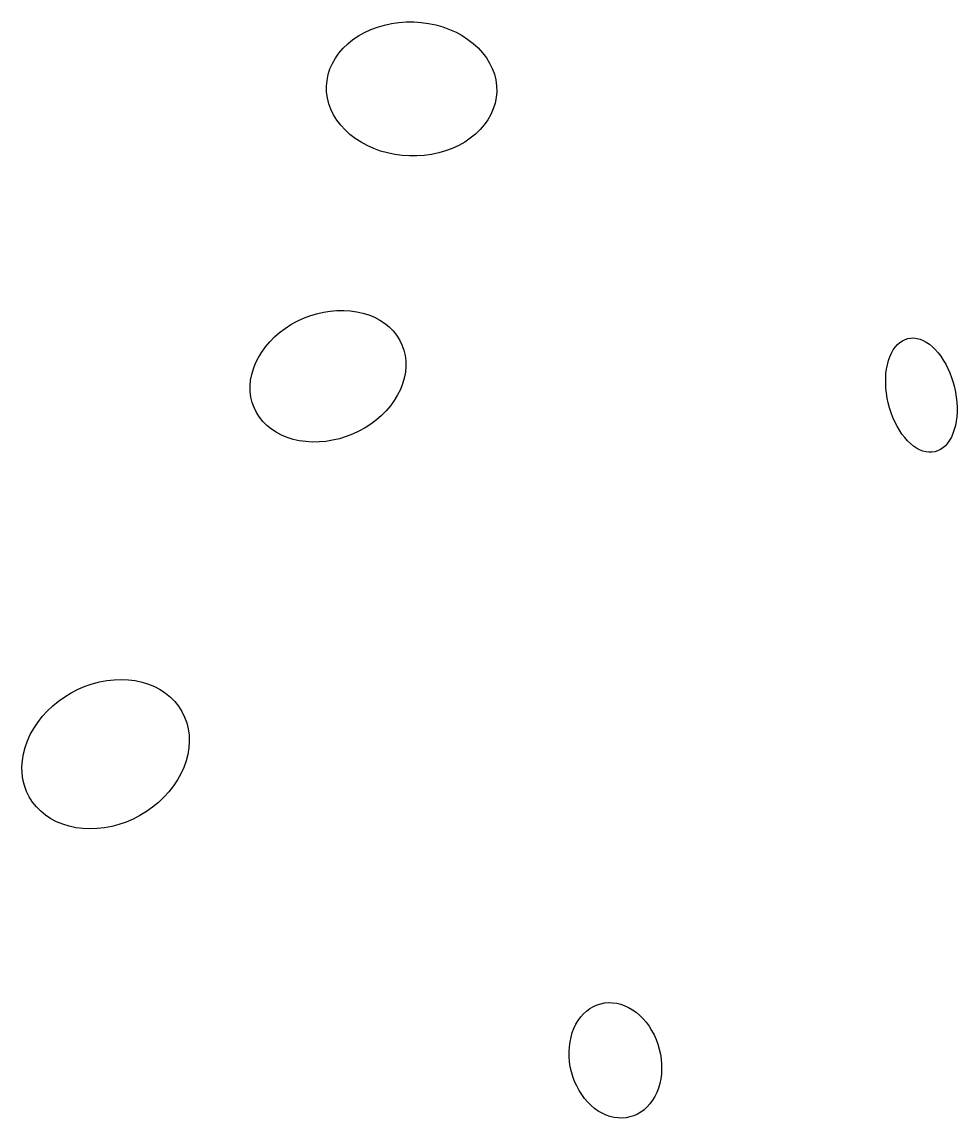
# Model space of a CAD drawing. Header units: metres. Extents: x -12209 to 21780, y -292849 to -276490.
# Drawn here: x 10341 to 13873, y -282551 to -278412 of the extents above; entities that cross this region are included whole.
import ezdxf

# ---------------------------------------------------------------- set-up
doc = ezdxf.new("R2010")
doc.units = ezdxf.units.M

msp = doc.modelspace()

# ---------------------------------------------------------------- linework, layer by layer
at = {"layer": 'LAYER'}
for p, q in [((11684.46, -278431.82), (11710.63, -278424.2)), ((11684.46, -278431.82), (11710.63, -278424.2)), ((11710.63, -278424.2), (11737.58, -278418.41)), ((11710.63, -278424.2), (11737.58, -278418.41)), ((11737.58, -278418.41), (11765.11, -278414.51)), ((11737.58, -278418.41), (11765.11, -278414.51)), ((11765.11, -278414.51), (11793, -278412.52)), ((11765.11, -278414.51), (11793, -278412.52)), ((11793, -278412.52), (11821.05, -278412.45)), ((11793, -278412.52), (11821.05, -278412.45)), ((11821.05, -278412.45), (11849.03, -278414.3)), ((11821.05, -278412.45), (11849.03, -278414.3)), ((11849.03, -278414.3), (11876.73, -278418.08)), ((11849.03, -278414.3), (11876.73, -278418.08)), ((11876.73, -278418.08), (11903.96, -278423.73)), ((11876.73, -278418.08), (11903.96, -278423.73)), ((11903.96, -278423.73), (11930.49, -278431.22)), ((11903.96, -278423.73), (11930.49, -278431.22)), ((11591.41, -278479.32), (11612.56, -278465.06)), ((11591.41, -278479.32), (11612.56, -278465.06)), ((11612.56, -278465.06), (11635.23, -278452.33)), ((11612.56, -278465.06), (11635.23, -278452.33)), ((11635.23, -278452.33), (11659.26, -278441.22)), ((11635.23, -278452.33), (11659.26, -278441.22)), ((11659.26, -278441.22), (11684.46, -278431.82)), ((11659.26, -278441.22), (11684.46, -278431.82)), ((11930.49, -278431.22), (11956.12, -278440.5)), ((11930.49, -278431.22), (11956.12, -278440.5)), ((11956.12, -278440.5), (11980.67, -278451.49)), ((11956.12, -278440.5), (11980.67, -278451.49)), ((11980.67, -278451.49), (12003.93, -278464.11)), ((11980.67, -278451.49), (12003.93, -278464.11)), ((12003.93, -278464.11), (12025.75, -278478.26)), ((12003.93, -278464.11), (12025.75, -278478.26)), ((11538.66, -278530.1), (11554.32, -278511.96)), ((11538.66, -278530.1), (11554.32, -278511.96)), ((11554.32, -278511.96), (11571.95, -278494.99)), ((11554.32, -278511.96), (11571.95, -278494.99)), ((11571.95, -278494.99), (11591.41, -278479.32)), ((11571.95, -278494.99), (11591.41, -278479.32)), ((12025.75, -278478.26), (12045.95, -278493.84)), ((12025.75, -278478.26), (12045.95, -278493.84)), ((12045.95, -278493.84), (12064.37, -278510.72)), ((12045.95, -278493.84), (12064.37, -278510.72)), ((12064.37, -278510.72), (12080.88, -278528.78)), ((12064.37, -278510.72), (12080.88, -278528.78)), ((11513.7, -278569.33), (11525.08, -278549.27)), ((11513.7, -278569.33), (11525.08, -278549.27)), ((11525.08, -278549.27), (11538.66, -278530.1)), ((11525.08, -278549.27), (11538.66, -278530.1)), ((12080.88, -278528.78), (12095.35, -278547.89)), ((12080.88, -278528.78), (12095.35, -278547.89)), ((12095.35, -278547.89), (12107.67, -278567.89)), ((12095.35, -278547.89), (12107.67, -278567.89)), ((11497.84, -278611.48), (11504.6, -278590.12)), ((11497.84, -278611.48), (11504.6, -278590.12)), ((11504.6, -278590.12), (11513.7, -278569.33)), ((11504.6, -278590.12), (11513.7, -278569.33)), ((12107.67, -278567.89), (12117.75, -278588.63)), ((12107.67, -278567.89), (12117.75, -278588.63)), ((12117.75, -278588.63), (12125.51, -278609.95)), ((12117.75, -278588.63), (12125.51, -278609.95)), ((11491.55, -278655.27), (11493.48, -278633.26)), ((11491.55, -278655.27), (11493.48, -278633.26)), ((11493.48, -278633.26), (11497.84, -278611.48)), ((11493.48, -278633.26), (11497.84, -278611.48)), ((12125.51, -278609.95), (12130.89, -278631.7)), ((12125.51, -278609.95), (12130.89, -278631.7)), ((12130.89, -278631.7), (12133.85, -278653.71)), ((12130.89, -278631.7), (12133.85, -278653.71)), ((11491.55, -278655.27), (11491.55, -278655.27)), ((11492.07, -278677.37), (11491.55, -278655.27)), ((11491.55, -278655.27), (11491.55, -278655.27)), ((11492.07, -278677.37), (11491.55, -278655.27)), ((11495.03, -278699.38), (11492.07, -278677.37)), ((11495.03, -278699.38), (11492.07, -278677.37)), ((12134.37, -278675.81), (12132.44, -278697.83)), ((12134.37, -278675.81), (12132.44, -278697.83)), ((12133.85, -278653.71), (12134.37, -278675.81)), ((12133.85, -278653.71), (12134.37, -278675.81)), ((11500.41, -278721.13), (11495.03, -278699.38)), ((11500.41, -278721.13), (11495.03, -278699.38)), ((12132.44, -278697.83), (12128.08, -278719.6)), ((12132.44, -278697.83), (12128.08, -278719.6)), ((11508.17, -278742.46), (11500.41, -278721.13)), ((11508.17, -278742.46), (11500.41, -278721.13)), ((11518.25, -278763.2), (11508.17, -278742.46)), ((11518.25, -278763.2), (11508.17, -278742.46)), ((12121.32, -278740.97), (12112.22, -278761.75)), ((12121.32, -278740.97), (12112.22, -278761.75)), ((12128.08, -278719.6), (12121.32, -278740.97)), ((12128.08, -278719.6), (12121.32, -278740.97)), ((11530.57, -278783.2), (11518.25, -278763.2)), ((11530.57, -278783.2), (11518.25, -278763.2)), ((11545.04, -278802.3), (11530.57, -278783.2)), ((11545.04, -278802.3), (11530.57, -278783.2)), ((12087.26, -278800.98), (12071.6, -278819.12)), ((12087.26, -278800.98), (12071.6, -278819.12)), ((12100.84, -278781.81), (12087.26, -278800.98)), ((12100.84, -278781.81), (12087.26, -278800.98)), ((12112.22, -278761.75), (12100.84, -278781.81)), ((12112.22, -278761.75), (12100.84, -278781.81)), ((11561.55, -278820.36), (11545.04, -278802.3)), ((11561.55, -278820.36), (11545.04, -278802.3)), ((11579.97, -278837.25), (11561.55, -278820.36)), ((11579.97, -278837.25), (11561.55, -278820.36)), ((11600.17, -278852.83), (11579.97, -278837.25)), ((11600.17, -278852.83), (11579.97, -278837.25)), ((12053.97, -278836.09), (12034.51, -278851.77)), ((12053.97, -278836.09), (12034.51, -278851.77)), ((12071.6, -278819.12), (12053.97, -278836.09)), ((12071.6, -278819.12), (12053.97, -278836.09)), ((11621.99, -278866.98), (11600.17, -278852.83)), ((11621.99, -278866.98), (11600.17, -278852.83)), ((11645.25, -278879.6), (11621.99, -278866.98)), ((11645.25, -278879.6), (11621.99, -278866.98)), ((11669.8, -278890.59), (11645.25, -278879.6)), ((11669.8, -278890.59), (11645.25, -278879.6)), ((11990.69, -278878.76), (11966.66, -278889.86)), ((11990.69, -278878.76), (11966.66, -278889.86)), ((12013.36, -278866.02), (11990.69, -278878.76)), ((12013.36, -278866.02), (11990.69, -278878.76)), ((12034.51, -278851.77), (12013.36, -278866.02)), ((12034.51, -278851.77), (12013.36, -278866.02)), ((11695.43, -278899.86), (11669.8, -278890.59)), ((11695.43, -278899.86), (11669.8, -278890.59)), ((11721.96, -278907.36), (11695.43, -278899.86)), ((11721.96, -278907.36), (11695.43, -278899.86)), ((11749.19, -278913.01), (11721.96, -278907.36)), ((11749.19, -278913.01), (11721.96, -278907.36)), ((11776.89, -278916.78), (11749.19, -278913.01)), ((11776.89, -278916.78), (11749.19, -278913.01)), ((11804.87, -278918.64), (11776.89, -278916.78)), ((11804.87, -278918.64), (11776.89, -278916.78)), ((11832.92, -278918.57), (11804.87, -278918.64)), ((11832.92, -278918.57), (11804.87, -278918.64)), ((11860.81, -278916.58), (11832.92, -278918.57)), ((11860.81, -278916.58), (11832.92, -278918.57)), ((11888.34, -278912.67), (11860.81, -278916.58)), ((11888.34, -278912.67), (11860.81, -278916.58)), ((11915.29, -278906.89), (11888.34, -278912.67)), ((11915.29, -278906.89), (11888.34, -278912.67)), ((11941.46, -278899.26), (11915.29, -278906.89)), ((11941.46, -278899.26), (11915.29, -278906.89)), ((11966.66, -278889.86), (11941.46, -278899.26)), ((11966.66, -278889.86), (11941.46, -278899.26)), ((11479.82, -279508.39), (11505.47, -279504.28)), ((11479.82, -279508.39), (11505.47, -279504.28)), ((11505.47, -279504.28), (11531.06, -279502.04)), ((11505.47, -279504.28), (11531.06, -279502.04)), ((11531.06, -279502.04), (11556.4, -279501.68)), ((11531.06, -279502.04), (11556.4, -279501.68)), ((11556.4, -279501.68), (11581.28, -279503.22)), ((11556.4, -279501.68), (11581.28, -279503.22)), ((11581.28, -279503.22), (11605.52, -279506.64)), ((11581.28, -279503.22), (11605.52, -279506.64)), ((11357.37, -279555.47), (11380.45, -279542.74)), ((11357.37, -279555.47), (11380.45, -279542.74)), ((11380.45, -279542.74), (11404.42, -279531.59)), ((11380.45, -279542.74), (11404.42, -279531.59)), ((11404.42, -279531.59), (11429.1, -279522.1)), ((11404.42, -279531.59), (11429.1, -279522.1)), ((11429.1, -279522.1), (11454.29, -279514.35)), ((11429.1, -279522.1), (11454.29, -279514.35)), ((11454.29, -279514.35), (11479.82, -279508.39)), ((11454.29, -279514.35), (11479.82, -279508.39)), ((11605.52, -279506.64), (11628.94, -279511.91)), ((11605.52, -279506.64), (11628.94, -279511.91)), ((11628.94, -279511.91), (11651.36, -279519)), ((11628.94, -279511.91), (11651.36, -279519)), ((11651.36, -279519), (11672.6, -279527.84)), ((11651.36, -279519), (11672.6, -279527.84)), ((11672.6, -279527.84), (11692.51, -279538.38)), ((11672.6, -279527.84), (11692.51, -279538.38)), ((11692.51, -279538.38), (11710.93, -279550.53)), ((11692.51, -279538.38), (11710.93, -279550.53)), ((11295.16, -279602.11), (11314.56, -279585.27)), ((11295.16, -279602.11), (11314.56, -279585.27)), ((11314.56, -279585.27), (11335.35, -279569.68)), ((11314.56, -279585.27), (11335.35, -279569.68)), ((11335.35, -279569.68), (11357.37, -279555.47)), ((11335.35, -279569.68), (11357.37, -279555.47)), ((11710.93, -279550.53), (11727.72, -279564.2)), ((11710.93, -279550.53), (11727.72, -279564.2)), ((11727.72, -279564.2), (11742.76, -279579.29)), ((11727.72, -279564.2), (11742.76, -279579.29)), ((11742.76, -279579.29), (11755.93, -279595.68)), ((11742.76, -279579.29), (11755.93, -279595.68)), ((11261.11, -279639.04), (11277.3, -279620.08)), ((11261.11, -279639.04), (11277.3, -279620.08)), ((11277.3, -279620.08), (11295.16, -279602.11)), ((11277.3, -279620.08), (11295.16, -279602.11)), ((11755.93, -279595.68), (11767.13, -279613.24)), ((11755.93, -279595.68), (11767.13, -279613.24)), ((11767.13, -279613.24), (11776.28, -279631.85)), ((11767.13, -279613.24), (11776.28, -279631.85)), ((13647.71, -279630.76), (13656.77, -279622.67)), ((13647.71, -279630.76), (13656.77, -279622.67)), ((13656.77, -279622.67), (13666.46, -279616.11)), ((13656.77, -279622.67), (13666.46, -279616.11)), ((13666.46, -279616.11), (13676.7, -279611.1)), ((13666.46, -279616.11), (13676.7, -279611.1)), ((13676.7, -279611.1), (13687.4, -279607.7)), ((13676.7, -279611.1), (13687.4, -279607.7)), ((13687.4, -279607.7), (13698.49, -279605.93)), ((13687.4, -279607.7), (13698.49, -279605.93)), ((13687.4, -279607.7), (13687.4, -279607.7)), ((13687.4, -279607.7), (13687.4, -279607.7)), ((13698.49, -279605.93), (13709.88, -279605.8)), ((13698.49, -279605.93), (13709.88, -279605.8)), ((13709.88, -279605.8), (13721.48, -279607.32)), ((13709.88, -279605.8), (13721.48, -279607.32)), ((13721.48, -279607.32), (13733.22, -279610.46)), ((13721.48, -279607.32), (13733.22, -279610.46)), ((13733.22, -279610.46), (13744.99, -279615.22)), ((13733.22, -279610.46), (13744.99, -279615.22)), ((13744.99, -279615.22), (13756.71, -279621.54)), ((13744.99, -279615.22), (13756.71, -279621.54)), ((13756.71, -279621.54), (13768.28, -279629.39)), ((13756.71, -279621.54), (13768.28, -279629.39)), ((13768.28, -279629.39), (13779.63, -279638.7)), ((13768.28, -279629.39), (13779.63, -279638.7)), ((11234.24, -279679.35), (11246.72, -279658.85)), ((11234.24, -279679.35), (11246.72, -279658.85)), ((11246.72, -279658.85), (11261.11, -279639.04)), ((11246.72, -279658.85), (11261.11, -279639.04)), ((11776.28, -279631.85), (11783.3, -279651.36)), ((11776.28, -279631.85), (11783.3, -279651.36)), ((11783.3, -279651.36), (11788.15, -279671.62)), ((11783.3, -279651.36), (11788.15, -279671.62)), ((13618.93, -279676.84), (13624.88, -279663.42)), ((13618.93, -279676.84), (13624.88, -279663.42)), ((13624.88, -279663.42), (13631.7, -279651.21)), ((13624.88, -279663.42), (13631.7, -279651.21)), ((13631.7, -279651.21), (13639.33, -279640.29)), ((13631.7, -279651.21), (13639.33, -279640.29)), ((13639.33, -279640.29), (13647.71, -279630.76)), ((13639.33, -279640.29), (13647.71, -279630.76)), ((13779.63, -279638.7), (13790.66, -279649.4)), ((13779.63, -279638.7), (13790.66, -279649.4)), ((13790.66, -279649.4), (13801.3, -279661.42)), ((13790.66, -279649.4), (13801.3, -279661.42)), ((13801.3, -279661.42), (13811.45, -279674.65)), ((13801.3, -279661.42), (13811.45, -279674.65)), ((11215.35, -279721.81), (11223.75, -279700.39)), ((11215.35, -279721.81), (11223.75, -279700.39)), ((11223.75, -279700.39), (11234.24, -279679.35)), ((11223.75, -279700.39), (11234.24, -279679.35)), ((11788.15, -279671.62), (11790.78, -279692.48)), ((11788.15, -279671.62), (11790.78, -279692.48)), ((11790.78, -279692.48), (11791.17, -279713.77)), ((11790.78, -279692.48), (11791.17, -279713.77)), ((13606.65, -279723.25), (13609.78, -279706.87)), ((13606.65, -279723.25), (13609.78, -279706.87)), ((13609.78, -279706.87), (13613.88, -279691.35)), ((13609.78, -279706.87), (13613.88, -279691.35)), ((13613.88, -279691.35), (13618.93, -279676.84)), ((13613.88, -279691.35), (13618.93, -279676.84)), ((13811.45, -279674.65), (13821.05, -279689.01)), ((13811.45, -279674.65), (13821.05, -279689.01)), ((13821.05, -279689.01), (13830.01, -279704.37)), ((13821.05, -279689.01), (13830.01, -279704.37)), ((13830.01, -279704.37), (13838.28, -279720.62)), ((13830.01, -279704.37), (13838.28, -279720.62)), ((11205.03, -279765.14), (11209.1, -279743.45)), ((11205.03, -279765.14), (11209.1, -279743.45)), ((11209.1, -279743.45), (11215.35, -279721.81)), ((11209.1, -279743.45), (11215.35, -279721.81)), ((11789.33, -279735.35), (11785.27, -279757.04)), ((11789.33, -279735.35), (11785.27, -279757.04)), ((11791.17, -279713.77), (11789.33, -279735.35)), ((11791.17, -279713.77), (11789.33, -279735.35)), ((13603.42, -279758.14), (13604.53, -279740.39)), ((13603.42, -279758.14), (13604.53, -279740.39)), ((13604.53, -279740.39), (13606.65, -279723.25)), ((13604.53, -279740.39), (13606.65, -279723.25)), ((13838.28, -279720.62), (13845.78, -279737.65)), ((13838.28, -279720.62), (13845.78, -279737.65)), ((13845.78, -279737.65), (13852.47, -279755.31)), ((13845.78, -279737.65), (13852.47, -279755.31)), ((11203.19, -279786.72), (11205.03, -279765.14)), ((11203.19, -279786.72), (11205.03, -279765.14)), ((11203.59, -279808.02), (11203.19, -279786.72)), ((11203.59, -279808.02), (11203.19, -279786.72)), ((11779.01, -279778.68), (11770.61, -279800.1)), ((11779.01, -279778.68), (11770.61, -279800.1)), ((11785.27, -279757.04), (11779.01, -279778.68)), ((11785.27, -279757.04), (11779.01, -279778.68)), ((13603.34, -279776.38), (13603.42, -279758.14)), ((13603.34, -279776.38), (13603.42, -279758.14)), ((13604.29, -279794.96), (13603.34, -279776.38)), ((13604.29, -279794.96), (13603.34, -279776.38)), ((13606.25, -279813.74), (13604.29, -279794.96)), ((13606.25, -279813.74), (13604.29, -279794.96)), ((13852.47, -279755.31), (13858.28, -279773.48)), ((13852.47, -279755.31), (13858.28, -279773.48)), ((13858.28, -279773.48), (13863.18, -279792.02)), ((13858.28, -279773.48), (13863.18, -279792.02)), ((13863.18, -279792.02), (13867.13, -279810.78)), ((13863.18, -279792.02), (13867.13, -279810.78)), ((11206.22, -279828.88), (11203.59, -279808.02)), ((11206.22, -279828.88), (11203.59, -279808.02)), ((11211.06, -279849.14), (11206.22, -279828.88)), ((11211.06, -279849.14), (11206.22, -279828.88)), ((11760.12, -279821.14), (11747.64, -279841.64)), ((11760.12, -279821.14), (11747.64, -279841.64)), ((11770.61, -279800.1), (11760.12, -279821.14)), ((11770.61, -279800.1), (11760.12, -279821.14)), ((13609.22, -279832.59), (13606.25, -279813.74)), ((13609.22, -279832.59), (13606.25, -279813.74)), ((13613.17, -279851.35), (13609.22, -279832.59)), ((13613.17, -279851.35), (13609.22, -279832.59)), ((13867.13, -279810.78), (13870.1, -279829.63)), ((13867.13, -279810.78), (13870.1, -279829.63)), ((13870.1, -279829.63), (13872.07, -279848.42)), ((13870.1, -279829.63), (13872.07, -279848.42)), ((11218.08, -279868.65), (11211.06, -279849.14)), ((11218.08, -279868.65), (11211.06, -279849.14)), ((11218.08, -279868.65), (11218.08, -279868.65)), ((11227.23, -279887.25), (11218.08, -279868.65)), ((11218.08, -279868.65), (11218.08, -279868.65)), ((11227.23, -279887.25), (11218.08, -279868.65)), ((11733.25, -279861.45), (11717.06, -279880.41)), ((11733.25, -279861.45), (11717.06, -279880.41)), ((11747.64, -279841.64), (11733.25, -279861.45)), ((11747.64, -279841.64), (11733.25, -279861.45)), ((13618.07, -279869.89), (13613.17, -279851.35)), ((13618.07, -279869.89), (13613.17, -279851.35)), ((13623.89, -279888.06), (13618.07, -279869.89)), ((13623.89, -279888.06), (13618.07, -279869.89)), ((13872.07, -279848.42), (13873.01, -279867)), ((13872.07, -279848.42), (13873.01, -279867)), ((13873.01, -279867), (13872.93, -279885.23)), ((13873.01, -279867), (13872.93, -279885.23)), ((11238.43, -279904.82), (11227.23, -279887.25)), ((11238.43, -279904.82), (11227.23, -279887.25)), ((11251.6, -279921.2), (11238.43, -279904.82)), ((11251.6, -279921.2), (11238.43, -279904.82)), ((11679.8, -279915.23), (11659.02, -279930.81)), ((11679.8, -279915.23), (11659.02, -279930.81)), ((11699.2, -279898.38), (11679.8, -279915.23)), ((11699.2, -279898.38), (11679.8, -279915.23)), ((11717.06, -279880.41), (11699.2, -279898.38)), ((11717.06, -279880.41), (11699.2, -279898.38)), ((13630.57, -279905.72), (13623.89, -279888.06)), ((13630.57, -279905.72), (13623.89, -279888.06)), ((13638.08, -279922.75), (13630.57, -279905.72)), ((13638.08, -279922.75), (13630.57, -279905.72)), ((13871.83, -279902.99), (13869.7, -279920.12)), ((13871.83, -279902.99), (13869.7, -279920.12)), ((13872.93, -279885.23), (13871.83, -279902.99)), ((13872.93, -279885.23), (13871.83, -279902.99)), ((11266.64, -279936.29), (11251.6, -279921.2)), ((11266.64, -279936.29), (11251.6, -279921.2)), ((11283.43, -279949.96), (11266.64, -279936.29)), ((11283.43, -279949.96), (11266.64, -279936.29)), ((11301.86, -279962.11), (11283.43, -279949.96)), ((11301.86, -279962.11), (11283.43, -279949.96)), ((11613.91, -279957.76), (11589.94, -279968.91)), ((11613.91, -279957.76), (11589.94, -279968.91)), ((11637, -279945.03), (11613.91, -279957.76)), ((11637, -279945.03), (11613.91, -279957.76)), ((11659.02, -279930.81), (11637, -279945.03)), ((11659.02, -279930.81), (11637, -279945.03)), ((13646.34, -279939.01), (13638.08, -279922.75)), ((13646.34, -279939.01), (13638.08, -279922.75)), ((13655.31, -279954.37), (13646.34, -279939.01)), ((13655.31, -279954.37), (13646.34, -279939.01)), ((13664.9, -279968.72), (13655.31, -279954.37)), ((13664.9, -279968.72), (13655.31, -279954.37)), ((13862.48, -279952.02), (13857.43, -279966.54)), ((13862.48, -279952.02), (13857.43, -279966.54)), ((13866.58, -279936.51), (13862.48, -279952.02)), ((13866.58, -279936.51), (13862.48, -279952.02)), ((13869.7, -279920.12), (13866.58, -279936.51)), ((13869.7, -279920.12), (13866.58, -279936.51)), ((11321.76, -279972.65), (11301.86, -279962.11)), ((11321.76, -279972.65), (11301.86, -279962.11)), ((11343, -279981.5), (11321.76, -279972.65)), ((11343, -279981.5), (11321.76, -279972.65)), ((11365.42, -279988.58), (11343, -279981.5)), ((11365.42, -279988.58), (11343, -279981.5)), ((11388.84, -279993.86), (11365.42, -279988.58)), ((11388.84, -279993.86), (11365.42, -279988.58)), ((11413.08, -279997.27), (11388.84, -279993.86)), ((11413.08, -279997.27), (11388.84, -279993.86)), ((11437.96, -279998.81), (11413.08, -279997.27)), ((11437.96, -279998.81), (11413.08, -279997.27)), ((11463.3, -279998.46), (11437.96, -279998.81)), ((11463.3, -279998.46), (11437.96, -279998.81)), ((11488.89, -279996.21), (11463.3, -279998.46)), ((11488.89, -279996.21), (11463.3, -279998.46)), ((11514.54, -279992.1), (11488.89, -279996.21)), ((11514.54, -279992.1), (11488.89, -279996.21)), ((11540.07, -279986.14), (11514.54, -279992.1)), ((11540.07, -279986.14), (11514.54, -279992.1)), ((11565.26, -279978.39), (11540.07, -279986.14)), ((11565.26, -279978.39), (11540.07, -279986.14)), ((11589.94, -279968.91), (11565.26, -279978.39)), ((11589.94, -279968.91), (11565.26, -279978.39)), ((13675.06, -279981.96), (13664.9, -279968.72)), ((13675.06, -279981.96), (13664.9, -279968.72)), ((13685.69, -279993.97), (13675.06, -279981.96)), ((13685.69, -279993.97), (13675.06, -279981.96)), ((13696.72, -280004.67), (13685.69, -279993.97)), ((13696.72, -280004.67), (13685.69, -279993.97)), ((13844.66, -279992.17), (13837.03, -280003.08)), ((13844.66, -279992.17), (13837.03, -280003.08)), ((13851.47, -279979.96), (13844.66, -279992.17)), ((13851.47, -279979.96), (13844.66, -279992.17)), ((13857.43, -279966.54), (13851.47, -279979.96)), ((13857.43, -279966.54), (13851.47, -279979.96)), ((13708.07, -280013.99), (13696.72, -280004.67)), ((13708.07, -280013.99), (13696.72, -280004.67)), ((13719.65, -280021.83), (13708.07, -280013.99)), ((13719.65, -280021.83), (13708.07, -280013.99)), ((13731.37, -280028.16), (13719.65, -280021.83)), ((13731.37, -280028.16), (13719.65, -280021.83)), ((13743.14, -280032.91), (13731.37, -280028.16)), ((13743.14, -280032.91), (13731.37, -280028.16)), ((13754.87, -280036.06), (13743.14, -280032.91)), ((13754.87, -280036.06), (13743.14, -280032.91)), ((13766.48, -280037.57), (13754.87, -280036.06)), ((13766.48, -280037.57), (13754.87, -280036.06)), ((13777.87, -280037.44), (13766.48, -280037.57)), ((13777.87, -280037.44), (13766.48, -280037.57)), ((13788.96, -280035.67), (13777.87, -280037.44)), ((13788.96, -280035.67), (13777.87, -280037.44)), ((13799.66, -280032.27), (13788.96, -280035.67)), ((13799.66, -280032.27), (13788.96, -280035.67)), ((13809.89, -280027.27), (13799.66, -280032.27)), ((13809.89, -280027.27), (13799.66, -280032.27)), ((13819.58, -280020.7), (13809.89, -280027.27)), ((13819.58, -280020.7), (13809.89, -280027.27)), ((13828.65, -280012.62), (13819.58, -280020.7)), ((13828.65, -280012.62), (13819.58, -280020.7)), ((13837.03, -280003.08), (13828.65, -280012.62)), ((13837.03, -280003.08), (13828.65, -280012.62)), ((10579.71, -280921.2), (10606.71, -280911.85)), ((10579.71, -280921.2), (10606.71, -280911.85)), ((10606.71, -280911.85), (10634.09, -280904.52)), ((10606.71, -280911.85), (10634.09, -280904.52)), ((10634.09, -280904.52), (10661.65, -280899.27)), ((10634.09, -280904.52), (10661.65, -280899.27)), ((10661.65, -280899.27), (10689.17, -280896.14)), ((10661.65, -280899.27), (10689.17, -280896.14)), ((10689.17, -280896.14), (10716.46, -280895.14)), ((10689.17, -280896.14), (10716.46, -280895.14)), ((10716.46, -280895.14), (10743.29, -280896.29)), ((10716.46, -280895.14), (10743.29, -280896.29)), ((10743.29, -280896.29), (10769.46, -280899.59)), ((10743.29, -280896.29), (10769.46, -280899.59)), ((10769.46, -280899.59), (10794.78, -280904.99)), ((10769.46, -280899.59), (10794.78, -280904.99)), ((10794.78, -280904.99), (10819.06, -280912.47)), ((10794.78, -280904.99), (10819.06, -280912.47)), ((10819.06, -280912.47), (10842.1, -280921.97)), ((10819.06, -280912.47), (10842.1, -280921.97)), ((10503.05, -280960.59), (10527.68, -280945.66)), ((10503.05, -280960.59), (10527.68, -280945.66)), ((10527.68, -280945.66), (10553.3, -280932.5)), ((10527.68, -280945.66), (10553.3, -280932.5)), ((10553.3, -280932.5), (10579.71, -280921.2)), ((10553.3, -280932.5), (10579.71, -280921.2)), ((10842.1, -280921.97), (10863.73, -280933.41)), ((10842.1, -280921.97), (10863.73, -280933.41)), ((10863.73, -280933.41), (10883.8, -280946.7)), ((10863.73, -280933.41), (10883.8, -280946.7)), ((10883.8, -280946.7), (10902.13, -280961.75)), ((10883.8, -280946.7), (10902.13, -280961.75)), ((10436.89, -281014.75), (10457.48, -280995.26)), ((10436.89, -281014.75), (10457.48, -280995.26)), ((10457.48, -280995.26), (10479.59, -280977.16)), ((10457.48, -280995.26), (10479.59, -280977.16)), ((10479.59, -280977.16), (10503.05, -280960.59)), ((10479.59, -280977.16), (10503.05, -280960.59)), ((10902.13, -280961.75), (10918.61, -280978.44)), ((10902.13, -280961.75), (10918.61, -280978.44)), ((10918.61, -280978.44), (10933.09, -280996.65)), ((10918.61, -280978.44), (10933.09, -280996.65)), ((10400.88, -281057.27), (10417.98, -281035.47)), ((10400.88, -281057.27), (10417.98, -281035.47)), ((10417.98, -281035.47), (10436.89, -281014.75)), ((10417.98, -281035.47), (10436.89, -281014.75)), ((10933.09, -280996.65), (10945.48, -281016.23)), ((10933.09, -280996.65), (10945.48, -281016.23)), ((10945.48, -281016.23), (10955.67, -281037.04)), ((10945.48, -281016.23), (10955.67, -281037.04)), ((10385.74, -281079.99), (10400.88, -281057.27)), ((10385.74, -281079.99), (10400.88, -281057.27)), ((10955.67, -281037.04), (10963.58, -281058.91)), ((10955.67, -281037.04), (10963.58, -281058.91)), ((10963.58, -281058.91), (10969.17, -281081.69)), ((10963.58, -281058.91), (10969.17, -281081.69)), ((10361.76, -281127.46), (10372.67, -281103.44)), ((10361.76, -281127.46), (10372.67, -281103.44)), ((10372.67, -281103.44), (10385.74, -281079.99)), ((10372.67, -281103.44), (10385.74, -281079.99)), ((10969.17, -281081.69), (10972.38, -281105.2)), ((10969.17, -281081.69), (10972.38, -281105.2)), ((10972.38, -281105.2), (10973.2, -281129.25)), ((10972.38, -281105.2), (10973.2, -281129.25)), ((10346.75, -281176.46), (10353.1, -281151.86)), ((10346.75, -281176.46), (10353.1, -281151.86)), ((10353.1, -281151.86), (10361.76, -281127.46)), ((10353.1, -281151.86), (10361.76, -281127.46)), ((10971.61, -281153.67), (10967.62, -281178.27)), ((10971.61, -281153.67), (10967.62, -281178.27)), ((10973.2, -281129.25), (10971.61, -281153.67)), ((10973.2, -281129.25), (10971.61, -281153.67)), ((10341.17, -281225.48), (10342.77, -281201.06)), ((10341.17, -281225.48), (10342.77, -281201.06)), ((10342.77, -281201.06), (10346.75, -281176.46)), ((10342.77, -281201.06), (10346.75, -281176.46)), ((10967.62, -281178.27), (10961.27, -281202.87)), ((10967.62, -281178.27), (10961.27, -281202.87)), ((10341.99, -281249.53), (10341.17, -281225.48)), ((10341.99, -281249.53), (10341.17, -281225.48)), ((10952.61, -281227.27), (10941.7, -281251.29)), ((10952.61, -281227.27), (10941.7, -281251.29)), ((10961.27, -281202.87), (10952.61, -281227.27)), ((10961.27, -281202.87), (10952.61, -281227.27)), ((10345.2, -281273.04), (10341.99, -281249.53)), ((10345.2, -281273.04), (10341.99, -281249.53)), ((10350.79, -281295.82), (10345.2, -281273.04)), ((10350.79, -281295.82), (10345.2, -281273.04)), ((10928.63, -281274.74), (10913.49, -281297.46)), ((10928.63, -281274.74), (10913.49, -281297.46)), ((10941.7, -281251.29), (10928.63, -281274.74)), ((10941.7, -281251.29), (10928.63, -281274.74)), ((10358.71, -281317.69), (10350.79, -281295.82)), ((10358.71, -281317.69), (10350.79, -281295.82)), ((10368.9, -281338.5), (10358.71, -281317.69)), ((10368.9, -281338.5), (10358.71, -281317.69)), ((10896.4, -281319.26), (10877.48, -281339.98)), ((10896.4, -281319.26), (10877.48, -281339.98)), ((10913.49, -281297.46), (10896.4, -281319.26)), ((10913.49, -281297.46), (10896.4, -281319.26)), ((10368.9, -281338.5), (10368.9, -281338.5)), ((10381.28, -281358.08), (10368.9, -281338.5)), ((10368.9, -281338.5), (10368.9, -281338.5)), ((10381.28, -281358.08), (10368.9, -281338.5)), ((10395.76, -281376.29), (10381.28, -281358.08)), ((10395.76, -281376.29), (10381.28, -281358.08)), ((10856.89, -281359.47), (10834.79, -281377.57)), ((10856.89, -281359.47), (10834.79, -281377.57)), ((10877.48, -281339.98), (10856.89, -281359.47)), ((10877.48, -281339.98), (10856.89, -281359.47)), ((10412.24, -281392.98), (10395.76, -281376.29)), ((10412.24, -281392.98), (10395.76, -281376.29)), ((10430.58, -281408.03), (10412.24, -281392.98)), ((10430.58, -281408.03), (10412.24, -281392.98)), ((10450.64, -281421.32), (10430.58, -281408.03)), ((10450.64, -281421.32), (10430.58, -281408.03)), ((10786.69, -281409.07), (10761.07, -281422.23)), ((10786.69, -281409.07), (10761.07, -281422.23)), ((10811.33, -281394.14), (10786.69, -281409.07)), ((10811.33, -281394.14), (10786.69, -281409.07)), ((10834.79, -281377.57), (10811.33, -281394.14)), ((10834.79, -281377.57), (10811.33, -281394.14)), ((10472.27, -281432.76), (10450.64, -281421.32)), ((10472.27, -281432.76), (10450.64, -281421.32)), ((10495.31, -281442.26), (10472.27, -281432.76)), ((10495.31, -281442.26), (10472.27, -281432.76)), ((10519.59, -281449.74), (10495.31, -281442.26)), ((10519.59, -281449.74), (10495.31, -281442.26)), ((10544.91, -281455.14), (10519.59, -281449.74)), ((10544.91, -281455.14), (10519.59, -281449.74)), ((10680.28, -281450.21), (10652.72, -281455.46)), ((10680.28, -281450.21), (10652.72, -281455.46)), ((10707.67, -281442.88), (10680.28, -281450.21)), ((10707.67, -281442.88), (10680.28, -281450.21)), ((10734.66, -281433.53), (10707.67, -281442.88)), ((10734.66, -281433.53), (10707.67, -281442.88)), ((10761.07, -281422.23), (10734.66, -281433.53)), ((10761.07, -281422.23), (10734.66, -281433.53)), ((10571.08, -281458.44), (10544.91, -281455.14)), ((10571.08, -281458.44), (10544.91, -281455.14)), ((10597.92, -281459.59), (10571.08, -281458.44)), ((10597.92, -281459.59), (10571.08, -281458.44)), ((10625.2, -281458.59), (10597.92, -281459.59)), ((10625.2, -281458.59), (10597.92, -281459.59)), ((10652.72, -281455.46), (10625.2, -281458.59)), ((10652.72, -281455.46), (10625.2, -281458.59)), ((12462.39, -282157.85), (12473.93, -282147.27)), ((12462.39, -282157.85), (12473.93, -282147.27)), ((12473.93, -282147.27), (12486.29, -282138.11)), ((12473.93, -282147.27), (12486.29, -282138.11)), ((12486.29, -282138.11), (12499.39, -282130.43)), ((12486.29, -282138.11), (12499.39, -282130.43)), ((12499.39, -282130.43), (12513.11, -282124.3)), ((12499.39, -282130.43), (12513.11, -282124.3)), ((12513.11, -282124.3), (12527.37, -282119.76)), ((12513.11, -282124.3), (12527.37, -282119.76)), ((12527.37, -282119.76), (12542.04, -282116.85)), ((12527.37, -282119.76), (12542.04, -282116.85)), ((12527.37, -282119.76), (12527.37, -282119.76)), ((12527.37, -282119.76), (12527.37, -282119.76)), ((12542.04, -282116.85), (12557.02, -282115.59)), ((12542.04, -282116.85), (12557.02, -282115.59)), ((12557.02, -282115.59), (12572.19, -282115.99)), ((12557.02, -282115.59), (12572.19, -282115.99)), ((12572.19, -282115.99), (12587.44, -282118.04)), ((12572.19, -282115.99), (12587.44, -282118.04)), ((12587.44, -282118.04), (12602.66, -282121.73)), ((12587.44, -282118.04), (12602.66, -282121.73)), ((12602.66, -282121.73), (12617.72, -282127.03)), ((12602.66, -282121.73), (12617.72, -282127.03)), ((12617.72, -282127.03), (12632.51, -282133.91)), ((12617.72, -282127.03), (12632.51, -282133.91)), ((12632.51, -282133.91), (12646.91, -282142.3)), ((12632.51, -282133.91), (12646.91, -282142.3)), ((12646.91, -282142.3), (12660.83, -282152.15)), ((12646.91, -282142.3), (12660.83, -282152.15)), ((12660.83, -282152.15), (12674.15, -282163.38)), ((12660.83, -282152.15), (12674.15, -282163.38)), ((12433.57, -282197.24), (12442.14, -282182.93)), ((12433.57, -282197.24), (12442.14, -282182.93)), ((12442.14, -282182.93), (12451.77, -282169.76)), ((12442.14, -282182.93), (12451.77, -282169.76)), ((12451.77, -282169.76), (12462.39, -282157.85)), ((12451.77, -282169.76), (12462.39, -282157.85)), ((12674.15, -282163.38), (12686.77, -282175.91)), ((12674.15, -282163.38), (12686.77, -282175.91)), ((12686.77, -282175.91), (12698.6, -282189.63)), ((12686.77, -282175.91), (12698.6, -282189.63)), ((12698.6, -282189.63), (12709.55, -282204.45)), ((12698.6, -282189.63), (12709.55, -282204.45)), ((12414.9, -282245.91), (12419.9, -282228.85)), ((12414.9, -282245.91), (12419.9, -282228.85)), ((12419.9, -282228.85), (12426.14, -282212.58)), ((12419.9, -282228.85), (12426.14, -282212.58)), ((12426.14, -282212.58), (12433.57, -282197.24)), ((12426.14, -282212.58), (12433.57, -282197.24)), ((12709.55, -282204.45), (12719.52, -282220.25)), ((12709.55, -282204.45), (12719.52, -282220.25)), ((12719.52, -282220.25), (12728.46, -282236.91)), ((12719.52, -282220.25), (12728.46, -282236.91)), ((12728.46, -282236.91), (12736.28, -282254.31)), ((12728.46, -282236.91), (12736.28, -282254.31)), ((12408.74, -282281.9), (12411.17, -282263.64)), ((12408.74, -282281.9), (12411.17, -282263.64)), ((12411.17, -282263.64), (12414.9, -282245.91)), ((12411.17, -282263.64), (12414.9, -282245.91)), ((12736.28, -282254.31), (12742.93, -282272.31)), ((12736.28, -282254.31), (12742.93, -282272.31)), ((12742.93, -282272.31), (12748.35, -282290.78)), ((12742.93, -282272.31), (12748.35, -282290.78)), ((12407.64, -282300.56), (12408.74, -282281.9)), ((12407.64, -282300.56), (12408.74, -282281.9)), ((12407.86, -282319.46), (12407.64, -282300.56)), ((12407.86, -282319.46), (12407.64, -282300.56)), ((12409.42, -282338.47), (12407.86, -282319.46)), ((12409.42, -282338.47), (12407.86, -282319.46)), ((12748.35, -282290.78), (12752.52, -282309.57)), ((12748.35, -282290.78), (12752.52, -282309.57)), ((12752.52, -282309.57), (12755.39, -282328.54)), ((12752.52, -282309.57), (12755.39, -282328.54)), ((12412.29, -282357.45), (12409.42, -282338.47)), ((12412.29, -282357.45), (12409.42, -282338.47)), ((12416.45, -282376.24), (12412.29, -282357.45)), ((12416.45, -282376.24), (12412.29, -282357.45)), ((12755.39, -282328.54), (12756.94, -282347.56)), ((12755.39, -282328.54), (12756.94, -282347.56)), ((12756.94, -282347.56), (12757.17, -282366.46)), ((12756.94, -282347.56), (12757.17, -282366.46)), ((12421.88, -282394.71), (12416.45, -282376.24)), ((12421.88, -282394.71), (12416.45, -282376.24)), ((12428.53, -282412.71), (12421.88, -282394.71)), ((12428.53, -282412.71), (12421.88, -282394.71)), ((12756.07, -282385.12), (12753.64, -282403.38)), ((12756.07, -282385.12), (12753.64, -282403.38)), ((12757.17, -282366.46), (12756.07, -282385.12)), ((12757.17, -282366.46), (12756.07, -282385.12)), ((12436.35, -282430.1), (12428.53, -282412.71)), ((12436.35, -282430.1), (12428.53, -282412.71)), ((12445.28, -282446.77), (12436.35, -282430.1)), ((12445.28, -282446.77), (12436.35, -282430.1)), ((12744.91, -282438.17), (12738.67, -282454.44)), ((12744.91, -282438.17), (12738.67, -282454.44)), ((12749.91, -282421.11), (12744.91, -282438.17)), ((12749.91, -282421.11), (12744.91, -282438.17)), ((12753.64, -282403.38), (12749.91, -282421.11)), ((12753.64, -282403.38), (12749.91, -282421.11)), ((12455.26, -282462.57), (12445.28, -282446.77)), ((12455.26, -282462.57), (12445.28, -282446.77)), ((12466.2, -282477.39), (12455.26, -282462.57)), ((12466.2, -282477.39), (12455.26, -282462.57)), ((12478.03, -282491.11), (12466.2, -282477.39)), ((12478.03, -282491.11), (12466.2, -282477.39)), ((12722.67, -282484.09), (12713.04, -282497.25)), ((12722.67, -282484.09), (12713.04, -282497.25)), ((12731.24, -282469.78), (12722.67, -282484.09)), ((12731.24, -282469.78), (12722.67, -282484.09)), ((12738.67, -282454.44), (12731.24, -282469.78)), ((12738.67, -282454.44), (12731.24, -282469.78)), ((12490.66, -282503.64), (12478.03, -282491.11)), ((12490.66, -282503.64), (12478.03, -282491.11)), ((12503.98, -282514.86), (12490.66, -282503.64)), ((12503.98, -282514.86), (12490.66, -282503.64)), ((12517.89, -282524.71), (12503.98, -282514.86)), ((12517.89, -282524.71), (12503.98, -282514.86)), ((12532.3, -282533.11), (12517.89, -282524.71)), ((12532.3, -282533.11), (12517.89, -282524.71)), ((12690.88, -282519.75), (12678.52, -282528.91)), ((12690.88, -282519.75), (12678.52, -282528.91)), ((12702.42, -282509.17), (12690.88, -282519.75)), ((12702.42, -282509.17), (12690.88, -282519.75)), ((12713.04, -282497.25), (12702.42, -282509.17)), ((12713.04, -282497.25), (12702.42, -282509.17)), ((12547.09, -282539.98), (12532.3, -282533.11)), ((12547.09, -282539.98), (12532.3, -282533.11)), ((12562.15, -282545.29), (12547.09, -282539.98)), ((12562.15, -282545.29), (12547.09, -282539.98)), ((12577.36, -282548.98), (12562.15, -282545.29)), ((12577.36, -282548.98), (12562.15, -282545.29)), ((12592.61, -282551.03), (12577.36, -282548.98)), ((12592.61, -282551.03), (12577.36, -282548.98)), ((12607.79, -282551.43), (12592.61, -282551.03)), ((12607.79, -282551.43), (12592.61, -282551.03)), ((12622.77, -282550.17), (12607.79, -282551.43)), ((12622.77, -282550.17), (12607.79, -282551.43)), ((12637.44, -282547.25), (12622.77, -282550.17)), ((12637.44, -282547.25), (12622.77, -282550.17)), ((12651.69, -282542.72), (12637.44, -282547.25)), ((12651.69, -282542.72), (12637.44, -282547.25)), ((12665.42, -282536.59), (12651.69, -282542.72)), ((12665.42, -282536.59), (12651.69, -282542.72)), ((12678.52, -282528.91), (12665.42, -282536.59)), ((12678.52, -282528.91), (12665.42, -282536.59))]:
    msp.add_line(p, q, dxfattribs=at)

doc.saveas('drawing.dxf')
